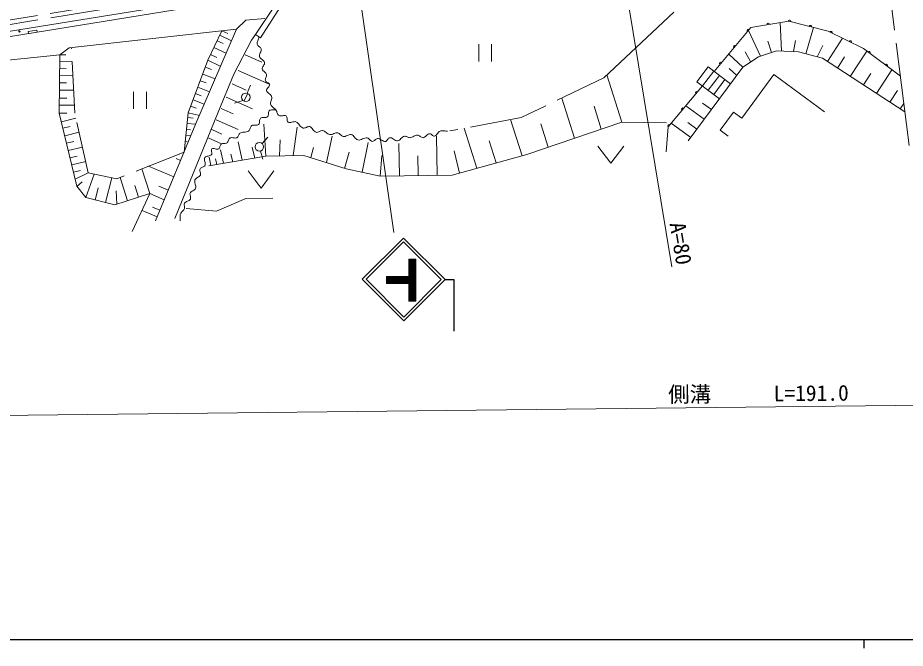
# Model space of a CAD drawing. Units: millimetres, scale not verified. Extents: x 40000 to 680000, y 20000 to 380000.
# Drawn here: x 169660 to 272809, y 204000 to 277280 of the extents above; entities that cross this region are included whole.
import ezdxf
from ezdxf.enums import TextEntityAlignment as Align

# ---------------------------------------------------------------- set-up
doc = ezdxf.new("R2010")
doc.units = ezdxf.units.MM
doc.header["$LTSCALE"] = 1000
doc.linetypes.add('CHAIN', pattern=[18.5, 12, -1.5, 3.5, -1.5])
doc.linetypes.add('DASHED', pattern=[7.5, 6, -1.5])
for name, color, linetype, lineweight in [('M-BGD', 7, 'Continuous', 13), ('M-STR-HTXT', 7, 'Continuous', 13), ('M-STR-STRC', 7, 'Continuous', 13), ('M-TTL-BAND', 7, 'Continuous', 25)]:
    doc.layers.add(name, color=color, linetype=linetype, lineweight=lineweight)
doc.styles.add('ＭＳ ゴシック', font='')
doc.styles.get('ＭＳ ゴシック').set_extended_font_data('MS Gothic')

# ---------------------------------------------------------------- blocks, each defined once
blk = doc.blocks.new('田')
at = {"color": 7, "linetype": 'Continuous', "lineweight": 13}
for p, q in [((-0.75, 2), (-0.75, 0)), ((0.75, 0), (0.75, 2))]:
    blk.add_line(p, q, dxfattribs=at)
blk = doc.blocks.new('畑')
at = {"color": 7, "linetype": 'Continuous', "lineweight": 13}
for p, q in [((-1.5, 2), (0, 0)), ((0, 0), (1.5, 2))]:
    blk.add_line(p, q, dxfattribs=at)
blk = doc.blocks.new('電話柱1')
at = {"color": 7, "linetype": 'Continuous', "lineweight": 13}
for p, q in [((-1.203, 0.848), (-0.496, 0.14)), ((-0.516, 0.002), (0.484, 0.002)), ((1.475, 0.164), (0.478, 0.078))]:
    blk.add_line(p, q, dxfattribs=at)
blk.add_circle((-0.016, 0.002), 0.5, dxfattribs=at)

msp = doc.modelspace()

# ---------------------------------------------------------------- hatches: boundary and pattern name
at = {"layer": 'M-STR-STRC'}
h = msp.add_hatch(dxfattribs=at)
h.set_pattern_fill('USER', color=256, style=0, pattern_type=2)
h.set_pattern_definition([(135, (215115, 249237), (-28.28427, -28.28427), [])])
h.paths.add_polyline_path([(215115, 249237), (215915, 249237), (215915, 244351), (215115, 244351), (215115, 246394), (212504, 246394), (212504, 247194), (215115, 247194)])

# ---------------------------------------------------------------- linework, layer by layer
at = {"layer": 'M-BGD', "linetype": 'CHAIN'}
msp.add_line((273263, 262428), (264498, 331877), dxfattribs=at)
at = {"layer": 'M-BGD', "linetype": 'DASHED'}
for p, q in [((158617, 275366), (198658, 281878)), ((158689, 274871), (198738, 281384)), ((176297, 266185), (175883, 273815)), ((237770, 270313), (228181, 265679)), ((177851, 259261), (176297, 266185)), ((228181, 265679), (219872, 264125)), ((245273, 264615), (245020, 261693)), ((188986, 261661), (181161, 258551)), ((181161, 258551), (177851, 259261)), ((184995, 256845), (182968, 252454)), ((192747, 254802), (196159, 256288)), ((196159, 256288), (199300, 256322)), ((189234, 255106), (192747, 254802))]:
    msp.add_line(p, q, dxfattribs=at)
at = {"layer": 'M-BGD'}
for p, q in [((158803, 274079), (198866, 280595)), ((158959, 273496), (199024, 280012)), ((199426, 278528), (197282, 275341)), ((200167, 278498), (197871, 274959)), ((245932, 277945), (237770, 270313)), ((195078, 275952), (196159, 276999)), ((196159, 276999), (198388, 277201)), ((254869, 276154), (259280, 276876)), ((258428, 273420), (258280, 276713)), ((259280, 276876), (263851, 275713)), ((170889, 275690), (171892, 275853)), ((170929, 275443), (170889, 275690)), ((171932, 275606), (171892, 275853)), ((175655, 273790), (195078, 275952)), ((195078, 275952), (190366, 264986)), ((193373, 275762), (191768, 272341)), ((193373, 275762), (194063, 275438)), ((250618, 271043), (254869, 276154)), ((256000, 272812), (254584, 275812)), ((261237, 273099), (262159, 276144)), ((263851, 275713), (267941, 273708)), ((192832, 274609), (193522, 274285)), ((193128, 275240), (194509, 274592)), ((196830, 274669), (194785, 270719)), ((197282, 275341), (196830, 274669)), ((197871, 274959), (197282, 275341)), ((257260, 273248), (256850, 274543)), ((259838, 273354), (260049, 274632)), ((263761, 272194), (265517, 274897)), ((174540, 272979), (175655, 273790)), ((192459, 273815), (193866, 273155)), ((255751, 272726), (257836, 273448)), ((257836, 273448), (260403, 273327)), ((262582, 272732), (263217, 274054)), ((266422, 270465), (268337, 273411)), ((267941, 273708), (272247, 270479)), ((161603, 271662), (174540, 272979)), ((174540, 272979), (174490, 266202)), ((174540, 272979), (175259, 272974)), ((191768, 272341), (189471, 266227)), ((191768, 272341), (193201, 271669)), ((192075, 272997), (192792, 272661)), ((196084, 272986), (198031, 272123)), ((253947, 271543), (252300, 273066)), ((253947, 271543), (255751, 272726)), ((254849, 272134), (254195, 273303)), ((260403, 273327), (263190, 272565)), ((263190, 272565), (272769, 266340)), ((264927, 271437), (265761, 272720)), ((174529, 271407), (175296, 271401)), ((174535, 272216), (175970, 272205)), ((191464, 271532), (192192, 271259)), ((247571, 262961), (253947, 271543)), ((249908, 271567), (248602, 269850)), ((249908, 271567), (252499, 269595)), ((253223, 270569), (252355, 271372)), ((174523, 270593), (176058, 270582)), ((191163, 270733), (192587, 270198)), ((194785, 270719), (192940, 266308)), ((195278, 271167), (198869, 269576)), ((239851, 265127), (238114, 270634)), ((250559, 271071), (249253, 269355)), ((251206, 270579), (249899, 268863)), ((267944, 269476), (268796, 270788)), ((269468, 268485), (271250, 271227)), ((174516, 269731), (175335, 269725)), ((190874, 269964), (191569, 269703)), ((194583, 269597), (196227, 268869)), ((245273, 264615), (249229, 269372)), ((248602, 269850), (251213, 267863)), ((251852, 270087), (250546, 268370)), ((174510, 268864), (176152, 268852)), ((190310, 268461), (190972, 268212)), ((190587, 269198), (191944, 268688)), ((271019, 267478), (271890, 268818)), ((174503, 267945), (175377, 267939)), ((190034, 267727), (191327, 267241)), ((193899, 268053), (196931, 266710)), ((234361, 263270), (232884, 267951)), ((250287, 266617), (249263, 267366)), ((272237, 266686), (272646, 267316)), ((174490, 266202), (176516, 257724)), ((174490, 266202), (175364, 266196)), ((174497, 267133), (176246, 267120)), ((192940, 266308), (187928, 253957)), ((189471, 266227), (188986, 261661)), ((189471, 266227), (190769, 265925)), ((189768, 267020), (190399, 266783)), ((193309, 266722), (194697, 266107)), ((237483, 264326), (236643, 266987)), ((249448, 265489), (247305, 267058)), ((174731, 265194), (176428, 265599)), ((189422, 265682), (190034, 265627)), ((192729, 265412), (195286, 264279)), ((228280, 261214), (226944, 265447)), ((228824, 261398), (239851, 265127)), ((239851, 265127), (245044, 265067)), ((174912, 264434), (175762, 264637)), ((190366, 264986), (185671, 253670)), ((189266, 264296), (189733, 264252)), ((189339, 264983), (190327, 264895)), ((192228, 264282), (193398, 263764)), ((198508, 261197), (198275, 264931)), ((201666, 261254), (202134, 264545)), ((223000, 259780), (221531, 264435)), ((231316, 262240), (230463, 264945)), ((247875, 263372), (245615, 265026)), ((248579, 264319), (247525, 265090)), ((175120, 263567), (176795, 263968)), ((189193, 263609), (189773, 263558)), ((191800, 263315), (193351, 262628)), ((198066, 262652), (198716, 263412)), ((200084, 261228), (200157, 263100)), ((205531, 260442), (206186, 263532)), ((218394, 258966), (218343, 263530)), ((175324, 262711), (176162, 262911)), ((175529, 261856), (177180, 262251)), ((189121, 262935), (189347, 262914)), ((195737, 260730), (195263, 262872)), ((197196, 260976), (196921, 262220)), ((203717, 261022), (204041, 262218)), ((209689, 259315), (210395, 262769)), ((214012, 258903), (213970, 262658)), ((225256, 260407), (224451, 262957)), ((175731, 261011), (176556, 261209)), ((191851, 260074), (198508, 261197)), ((192108, 260118), (191893, 261089)), ((193585, 260367), (193242, 261912)), ((194644, 260545), (194445, 261443)), ((197881, 261791), (198159, 260831)), ((198508, 261197), (202919, 261277)), ((202919, 261277), (207811, 259713)), ((207652, 259764), (208164, 261651)), ((211781, 258871), (211975, 261265)), ((216203, 258935), (216177, 261244)), ((220162, 258992), (228824, 261398)), ((221001, 259225), (220386, 261831)), ((175932, 260168), (177560, 260557)), ((187803, 258810), (184872, 260026)), ((188589, 260705), (188057, 260925)), ((192791, 260233), (192647, 260880)), ((176131, 259335), (176945, 259530)), ((176330, 258503), (177851, 259261)), ((177564, 256373), (178541, 259113)), ((184995, 256845), (184065, 259705)), ((207811, 259713), (211781, 258871)), ((211781, 258871), (220162, 258992)), ((176527, 257682), (177143, 258207)), ((179878, 255794), (180597, 258672)), ((182427, 256011), (181551, 258706)), ((176516, 257724), (177564, 256373)), ((178660, 256098), (179017, 257527)), ((180941, 255528), (184995, 256845)), ((181184, 255607), (181099, 257157)), ((183711, 256428), (183265, 257800)), ((186694, 256136), (184993, 256841)), ((187148, 257231), (186043, 257690)), ((177564, 256373), (180941, 255528)), ((185863, 254134), (184109, 254862)), ((186185, 254910), (185308, 255274))]:
    msp.add_line(p, q, dxfattribs=at)
for points in [[(197698, 275017), (197667, 274914), (197628, 274812), (197586, 274709), (197545, 274606), (197511, 274504), (197487, 274401), (197480, 274298), (197493, 274195), (197526, 274117), (197580, 274049), (197647, 273988), (197722, 273932), (197796, 273875), (197864, 273814), (197919, 273747), (197953, 273669), (197964, 273554), (197944, 273439), (197904, 273324), (197854, 273208), (197804, 273093), (197764, 272977), (197744, 272862), (197756, 272748), (197801, 272650), (197872, 272566), (197961, 272491), (198058, 272421), (198154, 272350), (198241, 272275), (198308, 272190), (198348, 272090), (198351, 271990), (198324, 271891), (198277, 271793), (198220, 271696), (198162, 271599), (198114, 271501), (198085, 271402), (198085, 271301), (198116, 271210), (198172, 271129), (198244, 271056), (198325, 270987), (198406, 270918), (198480, 270846), (198540, 270766), (198578, 270676), (198586, 270586), (198571, 270495), (198541, 270404), (198504, 270312), (198468, 270221), (198441, 270130), (198431, 270040), (198447, 269953), (198487, 269884), (198548, 269829), (198623, 269784), (198704, 269742), (198784, 269700), (198855, 269653), (198909, 269596), (198940, 269525), (198938, 269429), (198900, 269338), (198839, 269251), (198765, 269165), (198690, 269078), (198627, 268990), (198585, 268899), (198578, 268802), (198611, 268701), (198674, 268615), (198759, 268539), (198854, 268468), (198953, 268398), (199044, 268324), (199120, 268241), (199170, 268144), (199191, 268024), (199182, 267901), (199155, 267776), (199118, 267650), (199081, 267524), (199054, 267399), (199048, 267276), (199071, 267158), (199117, 267066), (199180, 266986), (199256, 266914), (199340, 266847), (199427, 266782), (199513, 266715), (199594, 266644), (199663, 266566), (199713, 266485), (199753, 266397), (199788, 266304), (199821, 266211), (199857, 266121), (199900, 266038), (199955, 265966), (200025, 265908), (200118, 265872), (200221, 265865), (200330, 265878), (200442, 265900), (200553, 265920), (200659, 265930), (200759, 265918), (200847, 265875), (200906, 265806), (200939, 265718), (200954, 265617), (200960, 265510), (200967, 265404), (200982, 265304), (201016, 265218), (201077, 265152), (201177, 265106), (201286, 265097), (201403, 265111), (201523, 265140), (201646, 265173), (201768, 265198), (201886, 265205), (201998, 265184), (202118, 265122), (202222, 265033), (202316, 264926), (202406, 264812), (202496, 264698), (202591, 264596), (202698, 264514), (202820, 264461), (202918, 264451), (203017, 264468), (203116, 264501), (203215, 264544), (203314, 264586), (203413, 264620), (203512, 264636), (203609, 264625), (203718, 264576), (203811, 264497), (203893, 264400), (203970, 264294), (204048, 264187), (204131, 264091), (204224, 264015), (204333, 263968), (204428, 263960), (204522, 263977), (204615, 264011), (204709, 264055), (204803, 264101), (204898, 264139), (204993, 264163), (205089, 264165), (205201, 264136), (205306, 264083), (205405, 264014), (205501, 263938), (205597, 263861), (205696, 263791), (205800, 263736), (205911, 263705), (206032, 263701), (206151, 263723), (206270, 263762), (206389, 263809), (206508, 263854), (206627, 263891), (206746, 263910), (206865, 263902), (206953, 263871), (207032, 263820), (207106, 263757), (207177, 263686), (207248, 263616), (207322, 263553), (207402, 263503), (207490, 263474), (207606, 263471), (207722, 263496), (207837, 263540), (207951, 263594), (208066, 263646), (208180, 263689), (208295, 263712), (208411, 263705), (208525, 263661), (208627, 263588), (208718, 263496), (208806, 263394), (208893, 263292), (208985, 263200), (209086, 263126), (209200, 263080), (209335, 263068), (209470, 263090), (209606, 263134), (209741, 263189), (209877, 263245), (210013, 263291), (210149, 263317), (210285, 263310), (210368, 263281), (210443, 263231), (210512, 263168), (210580, 263099), (210647, 263033), (210717, 262975), (210793, 262933), (210877, 262915), (210958, 262926), (211033, 262960), (211104, 263010), (211173, 263069), (211242, 263129), (211313, 263183), (211388, 263224), (211469, 263244), (211593, 263236), (211713, 263195), (211831, 263135), (211948, 263065), (212065, 262997), (212182, 262942), (212301, 262911), (212423, 262915), (212493, 262945), (212552, 262995), (212604, 263059), (212653, 263131), (212701, 263202), (212753, 263266), (212813, 263315), (212883, 263343), (213002, 263343), (213118, 263307), (213230, 263246), (213342, 263172), (213454, 263096), (213567, 263031), (213684, 262989), (213804, 262981), (213915, 263011), (214016, 263070), (214110, 263148), (214200, 263237), (214289, 263326), (214383, 263407), (214483, 263471), (214593, 263507), (214676, 263511), (214758, 263496), (214840, 263470), (214921, 263436), (215002, 263401), (215084, 263370), (215167, 263349), (215251, 263343), (215362, 263360), (215469, 263397), (215574, 263446), (215678, 263501), (215782, 263555), (215888, 263600), (215995, 263630), (216106, 263639), (216193, 263622), (216276, 263586), (216356, 263537), (216435, 263482), (216513, 263428), (216593, 263382), (216676, 263351), (216764, 263343), (216872, 263367), (216972, 263421), (217067, 263495), (217158, 263578), (217250, 263661), (217344, 263733), (217444, 263783), (217553, 263803), (217625, 263790), (217692, 263755), (217755, 263704), (217816, 263648), (217878, 263592), (217941, 263544), (218007, 263514), (218079, 263507), (218180, 263538), (218267, 263599), (218343, 263681), (218415, 263776), (218485, 263874), (218559, 263967), (218641, 264045), (218737, 264099), (218842, 264130), (218950, 264144), (219061, 264146), (219173, 264139), (219287, 264127), (219400, 264114), (219513, 264104), (219625, 264099)], [(252230, 263533), (251312, 264206), (252857, 266312), (253821, 265605), (257537, 270672), (263420, 266358)], [(199663, 266566), (199562, 266559), (199457, 266561), (199350, 266566), (199244, 266570), (199141, 266567), (199044, 266552), (198954, 266520), (198874, 266467), (198824, 266400), (198799, 266320), (198789, 266229), (198789, 266133), (198788, 266037), (198780, 265945), (198757, 265862), (198710, 265793), (198624, 265734), (198522, 265704), (198410, 265693), (198292, 265692), (198175, 265691), (198062, 265681), (197959, 265652), (197871, 265595), (197818, 265523), (197788, 265437), (197773, 265341), (197766, 265240), (197758, 265140), (197743, 265045), (197712, 264959), (197657, 264888), (197575, 264837), (197481, 264811), (197378, 264803), (197271, 264804), (197163, 264806), (197057, 264802), (196957, 264783), (196868, 264740), (196801, 264680), (196748, 264605), (196706, 264520), (196669, 264431), (196632, 264341), (196590, 264255), (196539, 264179), (196473, 264116), (196362, 264054), (196238, 264017), (196107, 263996), (195972, 263984), (195837, 263971), (195706, 263951), (195582, 263914), (195470, 263853), (195416, 263801), (195375, 263737), (195341, 263666), (195310, 263591), (195280, 263517), (195244, 263448), (195199, 263389), (195142, 263343), (195051, 263309), (194954, 263301), (194852, 263309), (194747, 263326), (194642, 263343), (194540, 263352), (194442, 263343), (194352, 263310), (194289, 263260), (194240, 263194), (194201, 263118), (194167, 263037), (194134, 262955), (194096, 262877), (194050, 262807), (193991, 262751), (193913, 262711), (193827, 262688), (193736, 262677), (193643, 262672), (193549, 262667), (193459, 262654), (193375, 262630), (193300, 262586), (193249, 262532), (193213, 262464), (193187, 262388), (193165, 262309), (193142, 262230), (193114, 262156), (193075, 262093), (193020, 262044), (192930, 262010), (192830, 262008), (192724, 262025), (192615, 262050), (192507, 262074), (192405, 262086), (192311, 262074), (192231, 262027), (192187, 261964), (192171, 261887), (192173, 261801), (192186, 261709), (192201, 261617), (192208, 261527), (192199, 261443), (192165, 261370), (192093, 261301), (192000, 261257), (191895, 261229), (191783, 261208), (191672, 261187), (191568, 261158), (191478, 261112), (191409, 261041), (191365, 260935), (191357, 260819), (191373, 260696), (191401, 260569), (191430, 260442), (191449, 260317), (191446, 260197), (191409, 260087), (191359, 260024), (191291, 259976), (191212, 259939), (191128, 259907), (191044, 259875), (190965, 259838), (190899, 259790), (190850, 259725), (190824, 259642), (190822, 259553), (190836, 259461), (190860, 259367), (190884, 259272), (190902, 259179), (190904, 259088), (190883, 259002), (190829, 258915), (190754, 258842), (190665, 258780), (190569, 258723), (190474, 258666), (190385, 258603), (190311, 258531), (190258, 258443), (190230, 258325), (190233, 258203), (190257, 258077), (190291, 257950), (190325, 257822), (190349, 257696), (190352, 257574), (190324, 257456), (190271, 257369), (190197, 257296), (190108, 257234), (190012, 257176), (189916, 257119), (189827, 257057), (189753, 256985), (189699, 256897), (189679, 256815), (189681, 256729), (189697, 256640), (189720, 256550), (189742, 256460), (189757, 256372), (189756, 256287), (189732, 256207), (189672, 256123), (189590, 256058), (189493, 256005), (189389, 255959), (189284, 255913), (189186, 255861), (189103, 255796), (189041, 255713), (189018, 255645), (189012, 255573), (189018, 255498), (189031, 255422), (189045, 255345), (189055, 255268), (189055, 255194), (189041, 255121), (189002, 255034), (188947, 254955), (188883, 254880), (188813, 254808), (188743, 254737), (188678, 254663), (188622, 254584), (188581, 254497), (188554, 254398), (188539, 254298), (188533, 254195), (188535, 254091), (188539, 253987), (188545, 253882), (188549, 253778), (188548, 253675)]]:
    msp.add_lwpolyline(points, dxfattribs=at)
for centre, radius in [((169855, 275699), 75), ((197741, 262271), 500)]:
    msp.add_circle(centre, radius, dxfattribs=at)
for centre, start, end in [((256900, 276487), 9.29331, 189.29331), ((259365, 276855), 345.72749, 175.71834), ((254586, 275814), 50.2557, 230.2557), ((261788, 276238), 345.72749, 165.72749), ((264184, 275550), 333.88609, 153.88609), ((266429, 274450), 333.88609, 153.88609), ((252988, 273892), 50.2557, 230.2557), ((268594, 273219), 323.1301, 143.1301), ((251389, 271970), 50.2557, 230.2557), ((270594, 271719), 323.1301, 143.1301), ((248566, 268574), 50.2557, 230.2557), ((246967, 266652), 50.2557, 230.2557), ((245369, 264730), 50.2557, 230.2557)]:
    msp.add_arc(centre, 150, start, end, dxfattribs=at)
at = {"layer": 'M-STR-HTXT'}
for p, q in [((245678, 248348), (238363, 292749)), ((209043, 282364), (213386, 252311)), ((328800, 232875), (161955, 230997))]:
    msp.add_line(p, q, dxfattribs=at)
at = {"layer": 'M-STR-STRC'}
for p, q in [((215915, 249237), (215115, 249237)), ((215115, 249237), (215115, 247194)), ((215915, 249237), (215915, 244351)), ((215115, 247194), (212504, 247194)), ((212504, 246394), (212504, 247194)), ((215115, 246394), (212504, 246394)), ((215115, 246394), (215115, 244351)), ((215915, 244351), (215115, 244351))]:
    msp.add_line(p, q, dxfattribs=at)
at = {"layer": 'M-STR-STRC', "lineweight": 25}
for p, q in [((219325, 246843), (220325, 246843)), ((220325, 246843), (220325, 240843))]:
    msp.add_line(p, q, dxfattribs=at)
at = {"layer": 'M-STR-STRC'}
for points in [[(214527, 242045), (219325, 246843), (214488, 251680), (209690, 246882)], [(214527, 242498), (218872, 246843), (214488, 251227), (210142, 246882)]]:
    msp.add_lwpolyline(points, close=True, dxfattribs=at)
at = {"layer": 'M-TTL-BAND'}
for p, q in [((40000, 205000), (579000, 205000)), ((268000, 205000), (268000, 204000))]:
    msp.add_line(p, q, dxfattribs=at)

# ---------------------------------------------------------------- block references
at = {"layer": 'M-BGD', "xscale": 1000, "yscale": 1000}
for name, p in [('田', (223982, 272205)), ('田', (183862, 266681)), ('畑', (238583, 260367)), ('畑', (197937, 257473))]:
    msp.add_blockref(name, p, dxfattribs=at)
at = {"layer": 'M-BGD', "xscale": 1000, "yscale": 1000, "rotation": 62.62639}
msp.add_blockref('電話柱1', (196172, 268046), dxfattribs=at)

# ---------------------------------------------------------------- texts
at = {"layer": 'M-STR-HTXT', "style": 'ＭＳ ゴシック'}
msp.add_text('A=80', height=1833, rotation=279.356, dxfattribs=at).set_placement((245678, 248348), align=Align.BOTTOM_RIGHT)
for s, p in [('側溝', (247761, 232062)), ('L=191.0', (261892, 232190))]:
    msp.add_text(s, height=1833, rotation=0.505, dxfattribs=at).set_placement(p, align=Align.BOTTOM_CENTER)

doc.saveas('drawing.dxf')
